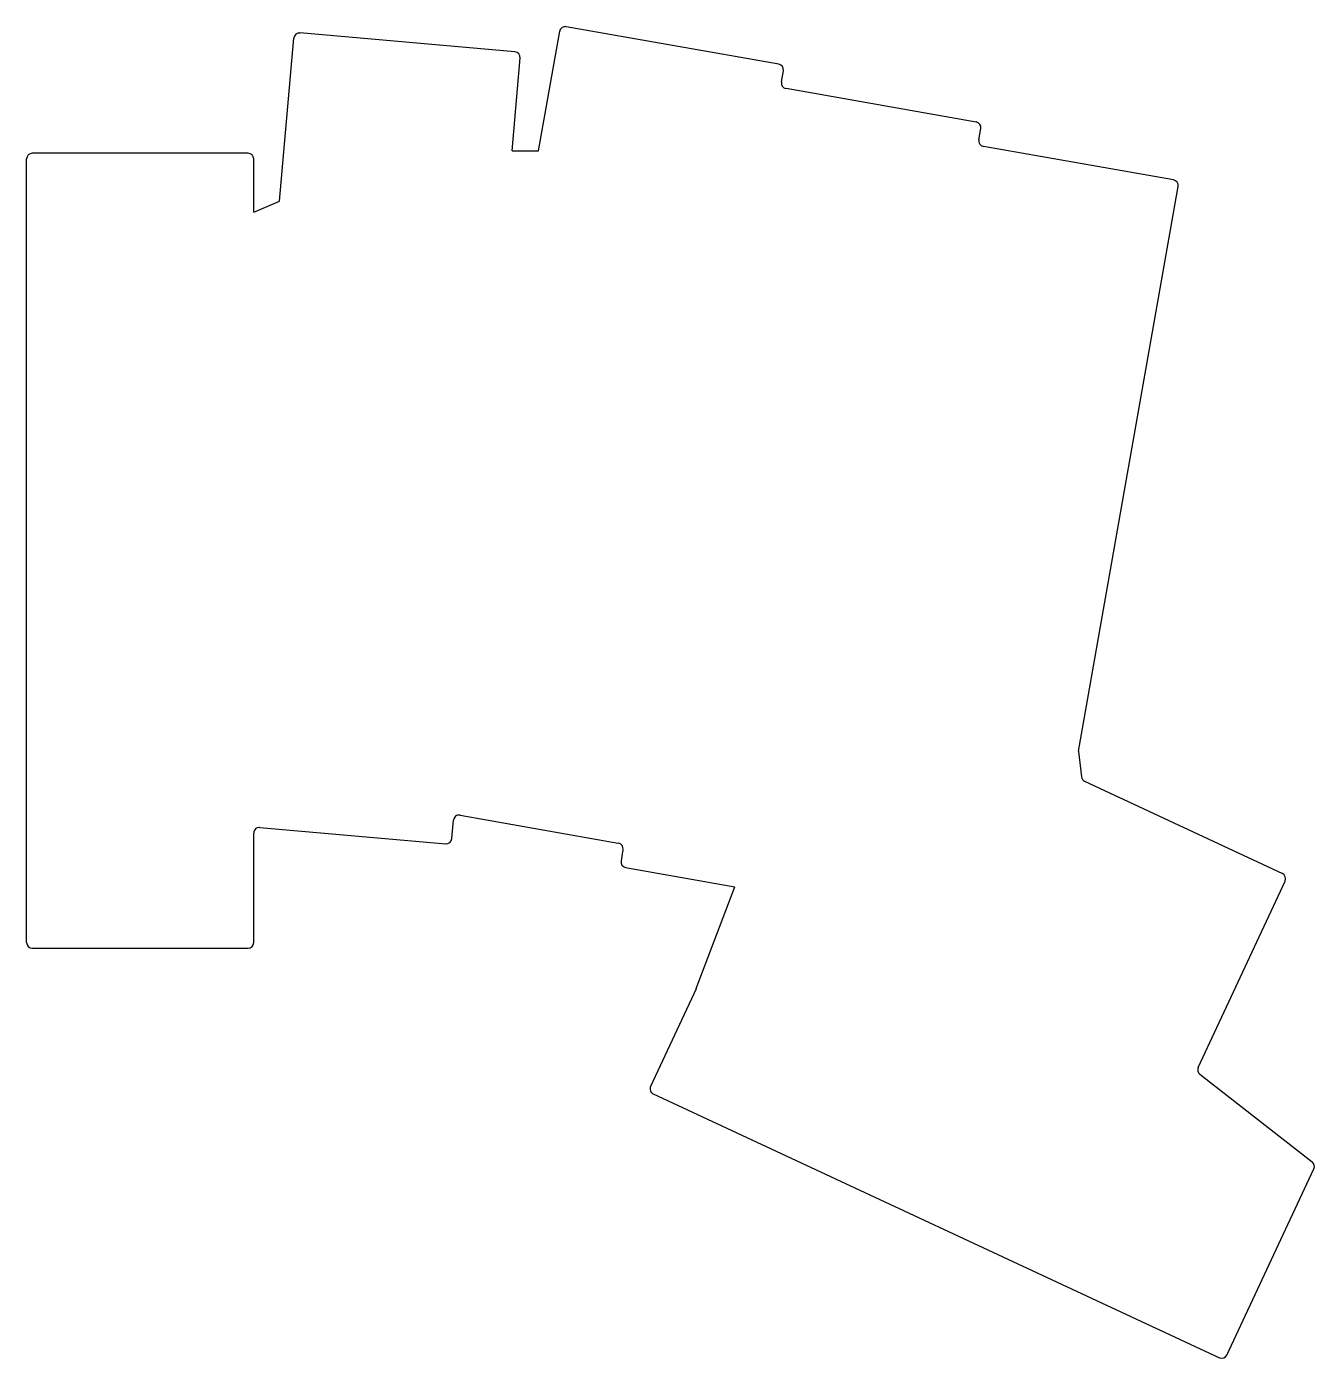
# Model space of a CAD drawing. Header units: millimetres. Extents: x 90 to 203, y -146 to -28.
import ezdxf

# ---------------------------------------------------------------- set-up
doc = ezdxf.new("R2010")
doc.units = ezdxf.units.MM

msp = doc.modelspace()

# ---------------------------------------------------------------- linework, layer by layer
for p, q in [((133, -30.57), (114.07, -28.91)), ((135.08, -39.29), (136.94, -28.76)), ((156.23, -31.66), (137.52, -28.36)), ((112.27, -43.71), (113.53, -29.37)), ((132.74, -39.28), (133.45, -31.11)), ((156.46, -33.22), (156.63, -32.24)), ((173.61, -36.75), (156.87, -33.8)), ((173.84, -38.32), (174.01, -37.33)), ((109.5, -39.5), (90.5, -39.5)), ((132.74, -39.28), (135.08, -39.29)), ((190.99, -41.85), (174.25, -38.9)), ((90, -109), (90, -40)), ((110, -44.69), (110, -40)), ((182.62, -92.16), (191.39, -42.43)), ((110, -44.69), (112.27, -43.71)), ((182.62, -92.17), (182.87, -94.4)), ((183.15, -94.8), (200.57, -102.92)), ((127.44, -99.85), (127.58, -98.24)), ((128.16, -97.79), (142.1, -100.25)), ((110, -109), (110, -99.37)), ((110.54, -98.87), (126.9, -100.3)), ((142.51, -100.83), (142.34, -101.81)), ((142.74, -102.39), (152.37, -104.09)), ((148.96, -113.04), (152.37, -104.09)), ((193.16, -120), (200.81, -103.59)), ((90.5, -109.5), (109.5, -109.5)), ((148.95, -113.08), (144.94, -121.67)), ((148.95, -113.07), (148.95, -113.08)), ((193.31, -120.6), (203.2, -128.32)), ((145.18, -122.33), (195.03, -145.58)), ((195.69, -145.34), (203.34, -128.93))]:
    msp.add_line(p, q)
for centre, start, end in [((114.03, -29.41), 85, 175), ((137.43, -28.85), 80, 170), ((132.95, -31.07), 355, 85), ((156.14, -32.15), 350, 80), ((156.95, -33.31), 170, 260), ((173.52, -37.24), 350, 80), ((174.33, -38.4), 170, 260), ((90.5, -40), 90, 180), ((109.5, -40), 0, 90), ((190.9, -42.34), 350, 80), ((183.12, -92.12), 184.8312, 186.2333), ((183.37, -94.35), 186.2333, 245), ((128.08, -98.28), 80, 175), ((110.5, -99.37), 85, 180), ((126.94, -99.81), 265, 355), ((142.02, -100.74), 350, 80), ((142.83, -101.9), 170, 260), ((200.36, -103.38), 335, 65), ((90.5, -109), 180, 270), ((109.5, -109), 270, 0), ((148.49, -112.86), 335.0362, 339.1569), ((193.62, -120.21), 155, 232.0054), ((145.39, -121.88), 155, 245), ((202.89, -128.72), 335, 52.0054), ((195.24, -145.12), 245, 335)]:
    msp.add_arc(centre, 0.5, start, end)

doc.saveas('drawing.dxf')
